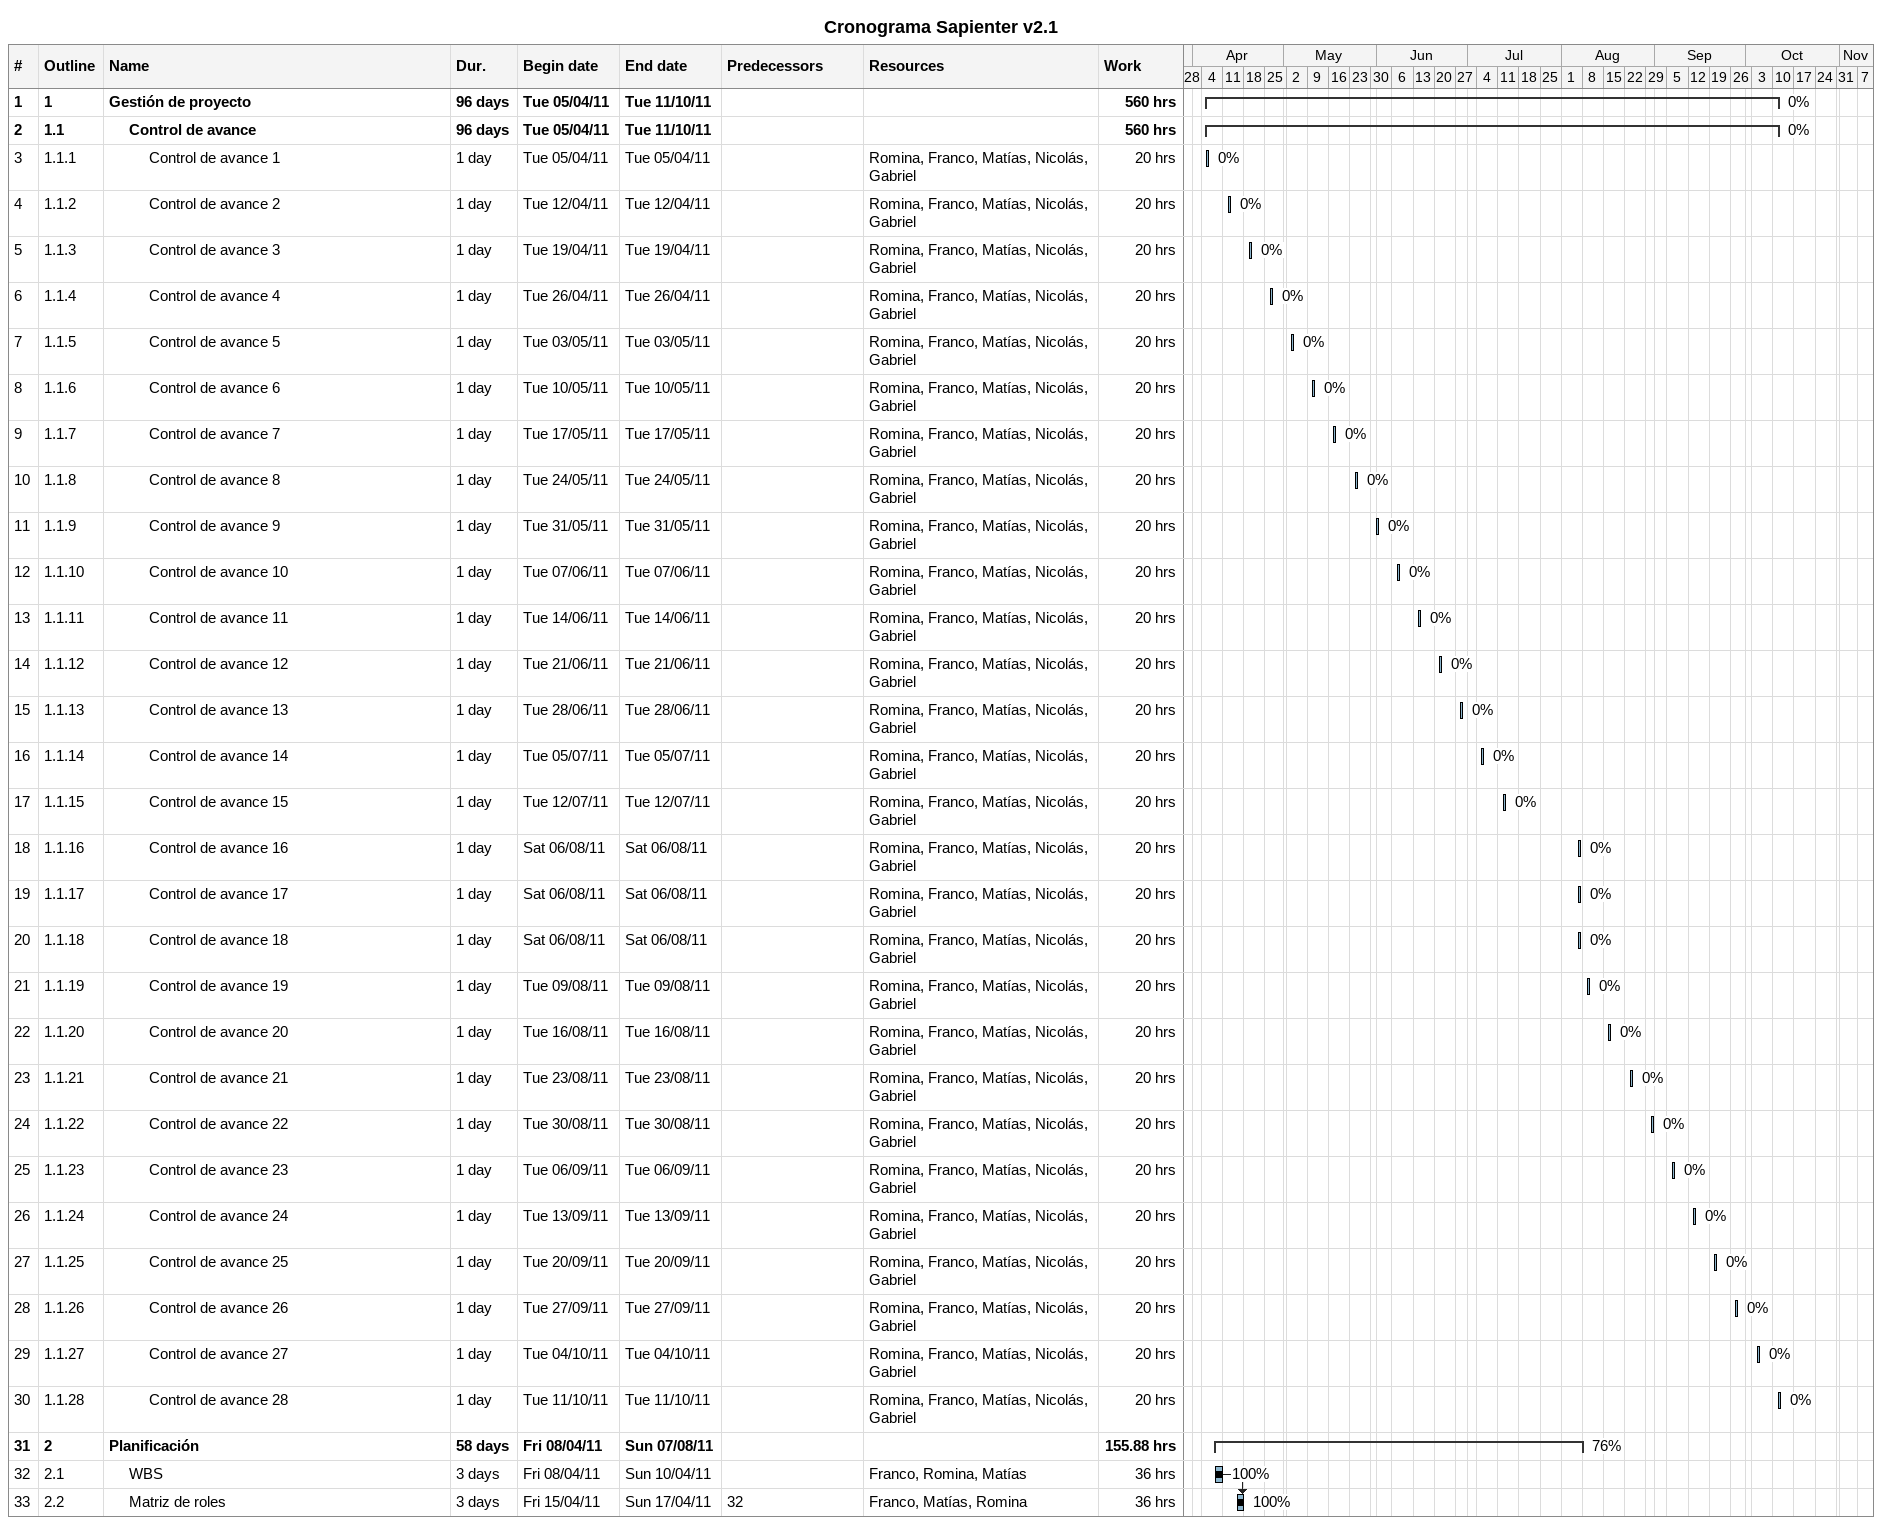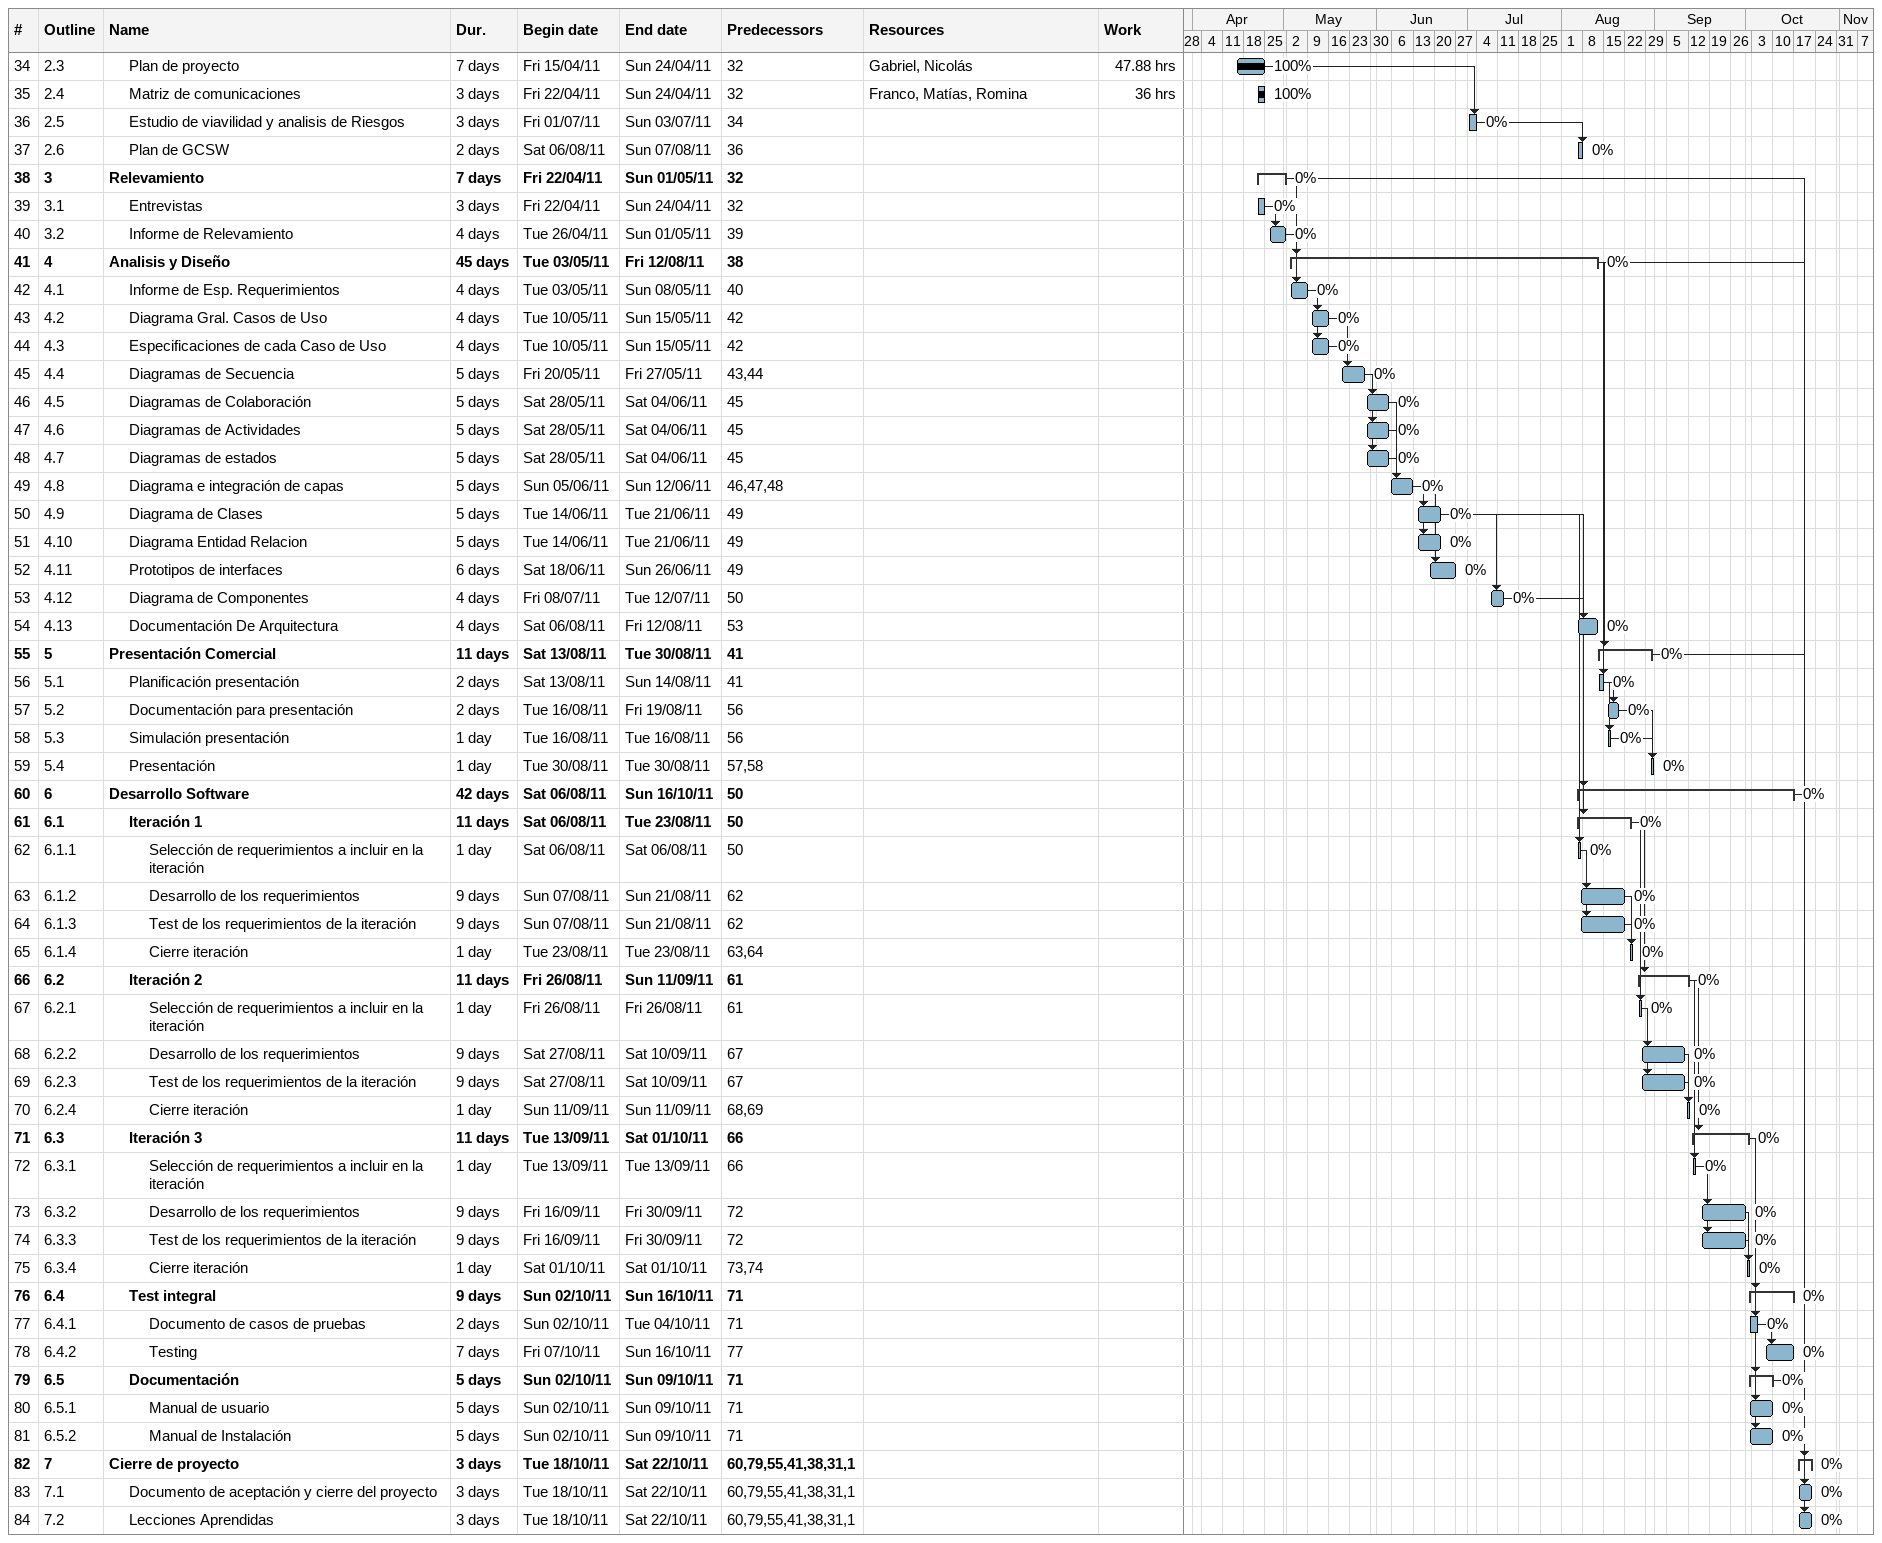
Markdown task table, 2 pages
Cronograma Sapienter v2.1

| ID | WBS | Task | Duration | Start | Finish | Predecessors | Resources | % complete | Work (h) |
|---|---|---|---|---|---|---|---|---|---|
| 1 | 1 | **Gestión de proyecto** | 96d | 2011-04-05 | 2011-10-11 |  |  | 0 | 560 |
| 2 | 1.1 | **Control de avance** | 96d | 2011-04-05 | 2011-10-11 |  |  | 0 | 560 |
| 3 | 1.1.1 | Control de avance 1 | 1d | 2011-04-05 | 2011-04-05 |  | Romina, Franco, Matías, Nicolás, Gabriel | 0 | 20 |
| 4 | 1.1.2 | Control de avance 2 | 1d | 2011-04-12 | 2011-04-12 |  | Romina, Franco, Matías, Nicolás, Gabriel | 0 | 20 |
| 5 | 1.1.3 | Control de avance 3 | 1d | 2011-04-19 | 2011-04-19 |  | Romina, Franco, Matías, Nicolás, Gabriel | 0 | 20 |
| 6 | 1.1.4 | Control de avance 4 | 1d | 2011-04-26 | 2011-04-26 |  | Romina, Franco, Matías, Nicolás, Gabriel | 0 | 20 |
| 7 | 1.1.5 | Control de avance 5 | 1d | 2011-05-03 | 2011-05-03 |  | Romina, Franco, Matías, Nicolás, Gabriel | 0 | 20 |
| 8 | 1.1.6 | Control de avance 6 | 1d | 2011-05-10 | 2011-05-10 |  | Romina, Franco, Matías, Nicolás, Gabriel | 0 | 20 |
| 9 | 1.1.7 | Control de avance 7 | 1d | 2011-05-17 | 2011-05-17 |  | Romina, Franco, Matías, Nicolás, Gabriel | 0 | 20 |
| 10 | 1.1.8 | Control de avance 8 | 1d | 2011-05-24 | 2011-05-24 |  | Romina, Franco, Matías, Nicolás, Gabriel | 0 | 20 |
| 11 | 1.1.9 | Control de avance 9 | 1d | 2011-05-31 | 2011-05-31 |  | Romina, Franco, Matías, Nicolás, Gabriel | 0 | 20 |
| 12 | 1.1.10 | Control de avance 10 | 1d | 2011-06-07 | 2011-06-07 |  | Romina, Franco, Matías, Nicolás, Gabriel | 0 | 20 |
| 13 | 1.1.11 | Control de avance 11 | 1d | 2011-06-14 | 2011-06-14 |  | Romina, Franco, Matías, Nicolás, Gabriel | 0 | 20 |
| 14 | 1.1.12 | Control de avance 12 | 1d | 2011-06-21 | 2011-06-21 |  | Romina, Franco, Matías, Nicolás, Gabriel | 0 | 20 |
| 15 | 1.1.13 | Control de avance 13 | 1d | 2011-06-28 | 2011-06-28 |  | Romina, Franco, Matías, Nicolás, Gabriel | 0 | 20 |
| 16 | 1.1.14 | Control de avance 14 | 1d | 2011-07-05 | 2011-07-05 |  | Romina, Franco, Matías, Nicolás, Gabriel | 0 | 20 |
| 17 | 1.1.15 | Control de avance 15 | 1d | 2011-07-12 | 2011-07-12 |  | Romina, Franco, Matías, Nicolás, Gabriel | 0 | 20 |
| 18 | 1.1.16 | Control de avance 16 | 1d | 2011-08-06 | 2011-08-06 |  | Romina, Franco, Matías, Nicolás, Gabriel | 0 | 20 |
| 19 | 1.1.17 | Control de avance 17 | 1d | 2011-08-06 | 2011-08-06 |  | Romina, Franco, Matías, Nicolás, Gabriel | 0 | 20 |
| 20 | 1.1.18 | Control de avance 18 | 1d | 2011-08-06 | 2011-08-06 |  | Romina, Franco, Matías, Nicolás, Gabriel | 0 | 20 |
| 21 | 1.1.19 | Control de avance 19 | 1d | 2011-08-09 | 2011-08-09 |  | Romina, Franco, Matías, Nicolás, Gabriel | 0 | 20 |
| 22 | 1.1.20 | Control de avance 20 | 1d | 2011-08-16 | 2011-08-16 |  | Romina, Franco, Matías, Nicolás, Gabriel | 0 | 20 |
| 23 | 1.1.21 | Control de avance 21 | 1d | 2011-08-23 | 2011-08-23 |  | Romina, Franco, Matías, Nicolás, Gabriel | 0 | 20 |
| 24 | 1.1.22 | Control de avance 22 | 1d | 2011-08-30 | 2011-08-30 |  | Romina, Franco, Matías, Nicolás, Gabriel | 0 | 20 |
| 25 | 1.1.23 | Control de avance 23 | 1d | 2011-09-06 | 2011-09-06 |  | Romina, Franco, Matías, Nicolás, Gabriel | 0 | 20 |
| 26 | 1.1.24 | Control de avance 24 | 1d | 2011-09-13 | 2011-09-13 |  | Romina, Franco, Matías, Nicolás, Gabriel | 0 | 20 |
| 27 | 1.1.25 | Control de avance 25 | 1d | 2011-09-20 | 2011-09-20 |  | Romina, Franco, Matías, Nicolás, Gabriel | 0 | 20 |
| 28 | 1.1.26 | Control de avance 26 | 1d | 2011-09-27 | 2011-09-27 |  | Romina, Franco, Matías, Nicolás, Gabriel | 0 | 20 |
| 29 | 1.1.27 | Control de avance 27 | 1d | 2011-10-04 | 2011-10-04 |  | Romina, Franco, Matías, Nicolás, Gabriel | 0 | 20 |
| 30 | 1.1.28 | Control de avance 28 | 1d | 2011-10-11 | 2011-10-11 |  | Romina, Franco, Matías, Nicolás, Gabriel | 0 | 20 |
| 31 | 2 | **Planificación** | 58d | 2011-04-08 | 2011-08-07 |  |  | 76 | 155.88 |
| 32 | 2.1 | WBS | 3d | 2011-04-08 | 2011-04-10 |  | Franco, Romina, Matías | 100 | 36 |
| 33 | 2.2 | Matriz de roles | 3d | 2011-04-15 | 2011-04-17 | 32 | Franco, Matías, Romina | 100 | 36 |
| 34 | 2.3 | Plan de proyecto | 7d | 2011-04-15 | 2011-04-24 | 32 | Gabriel, Nicolás | 100 | 47.88 |
| 35 | 2.4 | Matriz de comunicaciones | 3d | 2011-04-22 | 2011-04-24 | 32 | Franco, Matías, Romina | 100 | 36 |
| 36 | 2.5 | Estudio de viavilidad y analisis de Riesgos | 3d | 2011-07-01 | 2011-07-03 | 34 |  | 0 |  |
| 37 | 2.6 | Plan de GCSW | 2d | 2011-08-06 | 2011-08-07 | 36 |  | 0 |  |
| 38 | 3 | **Relevamiento** | 7d | 2011-04-22 | 2011-05-01 | 32 |  | 0 |  |
| 39 | 3.1 | Entrevistas | 3d | 2011-04-22 | 2011-04-24 | 32 |  | 0 |  |
| 40 | 3.2 | Informe de Relevamiento | 4d | 2011-04-26 | 2011-05-01 | 39 |  | 0 |  |
| 41 | 4 | **Analisis y Diseño** | 45d | 2011-05-03 | 2011-08-12 | 38 |  | 0 |  |
| 42 | 4.1 | Informe de Esp. Requerimientos | 4d | 2011-05-03 | 2011-05-08 | 40 |  | 0 |  |
| 43 | 4.2 | Diagrama Gral. Casos de Uso | 4d | 2011-05-10 | 2011-05-15 | 42 |  | 0 |  |
| 44 | 4.3 | Especificaciones de cada Caso de Uso | 4d | 2011-05-10 | 2011-05-15 | 42 |  | 0 |  |
| 45 | 4.4 | Diagramas de Secuencia | 5d | 2011-05-20 | 2011-05-27 | 43, 44 |  | 0 |  |
| 46 | 4.5 | Diagramas de Colaboración | 5d | 2011-05-28 | 2011-06-04 | 45 |  | 0 |  |
| 47 | 4.6 | Diagramas de Actividades | 5d | 2011-05-28 | 2011-06-04 | 45 |  | 0 |  |
| 48 | 4.7 | Diagramas de estados | 5d | 2011-05-28 | 2011-06-04 | 45 |  | 0 |  |
| 49 | 4.8 | Diagrama e integración de capas | 5d | 2011-06-05 | 2011-06-12 | 46, 47, 48 |  | 0 |  |
| 50 | 4.9 | Diagrama de Clases | 5d | 2011-06-14 | 2011-06-21 | 49 |  | 0 |  |
| 51 | 4.10 | Diagrama Entidad Relacion | 5d | 2011-06-14 | 2011-06-21 | 49 |  | 0 |  |
| 52 | 4.11 | Prototipos de interfaces | 6d | 2011-06-18 | 2011-06-26 | 49 |  | 0 |  |
| 53 | 4.12 | Diagrama de Componentes | 4d | 2011-07-08 | 2011-07-12 | 50 |  | 0 |  |
| 54 | 4.13 | Documentación De Arquitectura | 4d | 2011-08-06 | 2011-08-12 | 53 |  | 0 |  |
| 55 | 5 | **Presentación Comercial** | 11d | 2011-08-13 | 2011-08-30 | 41 |  | 0 |  |
| 56 | 5.1 | Planificación presentación | 2d | 2011-08-13 | 2011-08-14 | 41 |  | 0 |  |
| 57 | 5.2 | Documentación para presentación | 2d | 2011-08-16 | 2011-08-19 | 56 |  | 0 |  |
| 58 | 5.3 | Simulación presentación | 1d | 2011-08-16 | 2011-08-16 | 56 |  | 0 |  |
| 59 | 5.4 | Presentación | 1d | 2011-08-30 | 2011-08-30 | 57, 58 |  | 0 |  |
| 60 | 6 | **Desarrollo Software** | 42d | 2011-08-06 | 2011-10-16 | 50 |  | 0 |  |
| 61 | 6.1 | **Iteración 1** | 11d | 2011-08-06 | 2011-08-23 | 50 |  | 0 |  |
| 62 | 6.1.1 | Selección de requerimientos a incluir en la iteración | 1d | 2011-08-06 | 2011-08-06 | 50 |  | 0 |  |
| 63 | 6.1.2 | Desarrollo de los requerimientos | 9d | 2011-08-07 | 2011-08-21 | 62 |  | 0 |  |
| 64 | 6.1.3 | Test de los requerimientos de la iteración | 9d | 2011-08-07 | 2011-08-21 | 62 |  | 0 |  |
| 65 | 6.1.4 | Cierre iteración | 1d | 2011-08-23 | 2011-08-23 | 63, 64 |  | 0 |  |
| 66 | 6.2 | **Iteración 2** | 11d | 2011-08-26 | 2011-09-11 | 61 |  | 0 |  |
| 67 | 6.2.1 | Selección de requerimientos a incluir en la iteración | 1d | 2011-08-26 | 2011-08-26 | 61 |  | 0 |  |
| 68 | 6.2.2 | Desarrollo de los requerimientos | 9d | 2011-08-27 | 2011-09-10 | 67 |  | 0 |  |
| 69 | 6.2.3 | Test de los requerimientos de la iteración | 9d | 2011-08-27 | 2011-09-10 | 67 |  | 0 |  |
| 70 | 6.2.4 | Cierre iteración | 1d | 2011-09-11 | 2011-09-11 | 68, 69 |  | 0 |  |
| 71 | 6.3 | **Iteración 3** | 11d | 2011-09-13 | 2011-10-01 | 66 |  | 0 |  |
| 72 | 6.3.1 | Selección de requerimientos a incluir en la iteración | 1d | 2011-09-13 | 2011-09-13 | 66 |  | 0 |  |
| 73 | 6.3.2 | Desarrollo de los requerimientos | 9d | 2011-09-16 | 2011-09-30 | 72 |  | 0 |  |
| 74 | 6.3.3 | Test de los requerimientos de la iteración | 9d | 2011-09-16 | 2011-09-30 | 72 |  | 0 |  |
| 75 | 6.3.4 | Cierre iteración | 1d | 2011-10-01 | 2011-10-01 | 73, 74 |  | 0 |  |
| 76 | 6.4 | **Test integral** | 9d | 2011-10-02 | 2011-10-16 | 71 |  | 0 |  |
| 77 | 6.4.1 | Documento de casos de pruebas | 2d | 2011-10-02 | 2011-10-04 | 71 |  | 0 |  |
| 78 | 6.4.2 | Testing | 7d | 2011-10-07 | 2011-10-16 | 77 |  | 0 |  |
| 79 | 6.5 | **Documentación** | 5d | 2011-10-02 | 2011-10-09 | 71 |  | 0 |  |
| 80 | 6.5.1 | Manual de usuario | 5d | 2011-10-02 | 2011-10-09 | 71 |  | 0 |  |
| 81 | 6.5.2 | Manual de Instalación | 5d | 2011-10-02 | 2011-10-09 | 71 |  | 0 |  |
| 82 | 7 | **Cierre de proyecto** | 3d | 2011-10-18 | 2011-10-22 | 60, 79, 55, 41, 38, 31, 1 |  | 0 |  |
| 83 | 7.1 | Documento de aceptación y cierre del proyecto | 3d | 2011-10-18 | 2011-10-22 | 60, 79, 55, 41, 38, 31, 1 |  | 0 |  |
| 84 | 7.2 | Lecciones Aprendidas | 3d | 2011-10-18 | 2011-10-22 | 60, 79, 55, 41, 38, 31, 1 |  | 0 |  |
